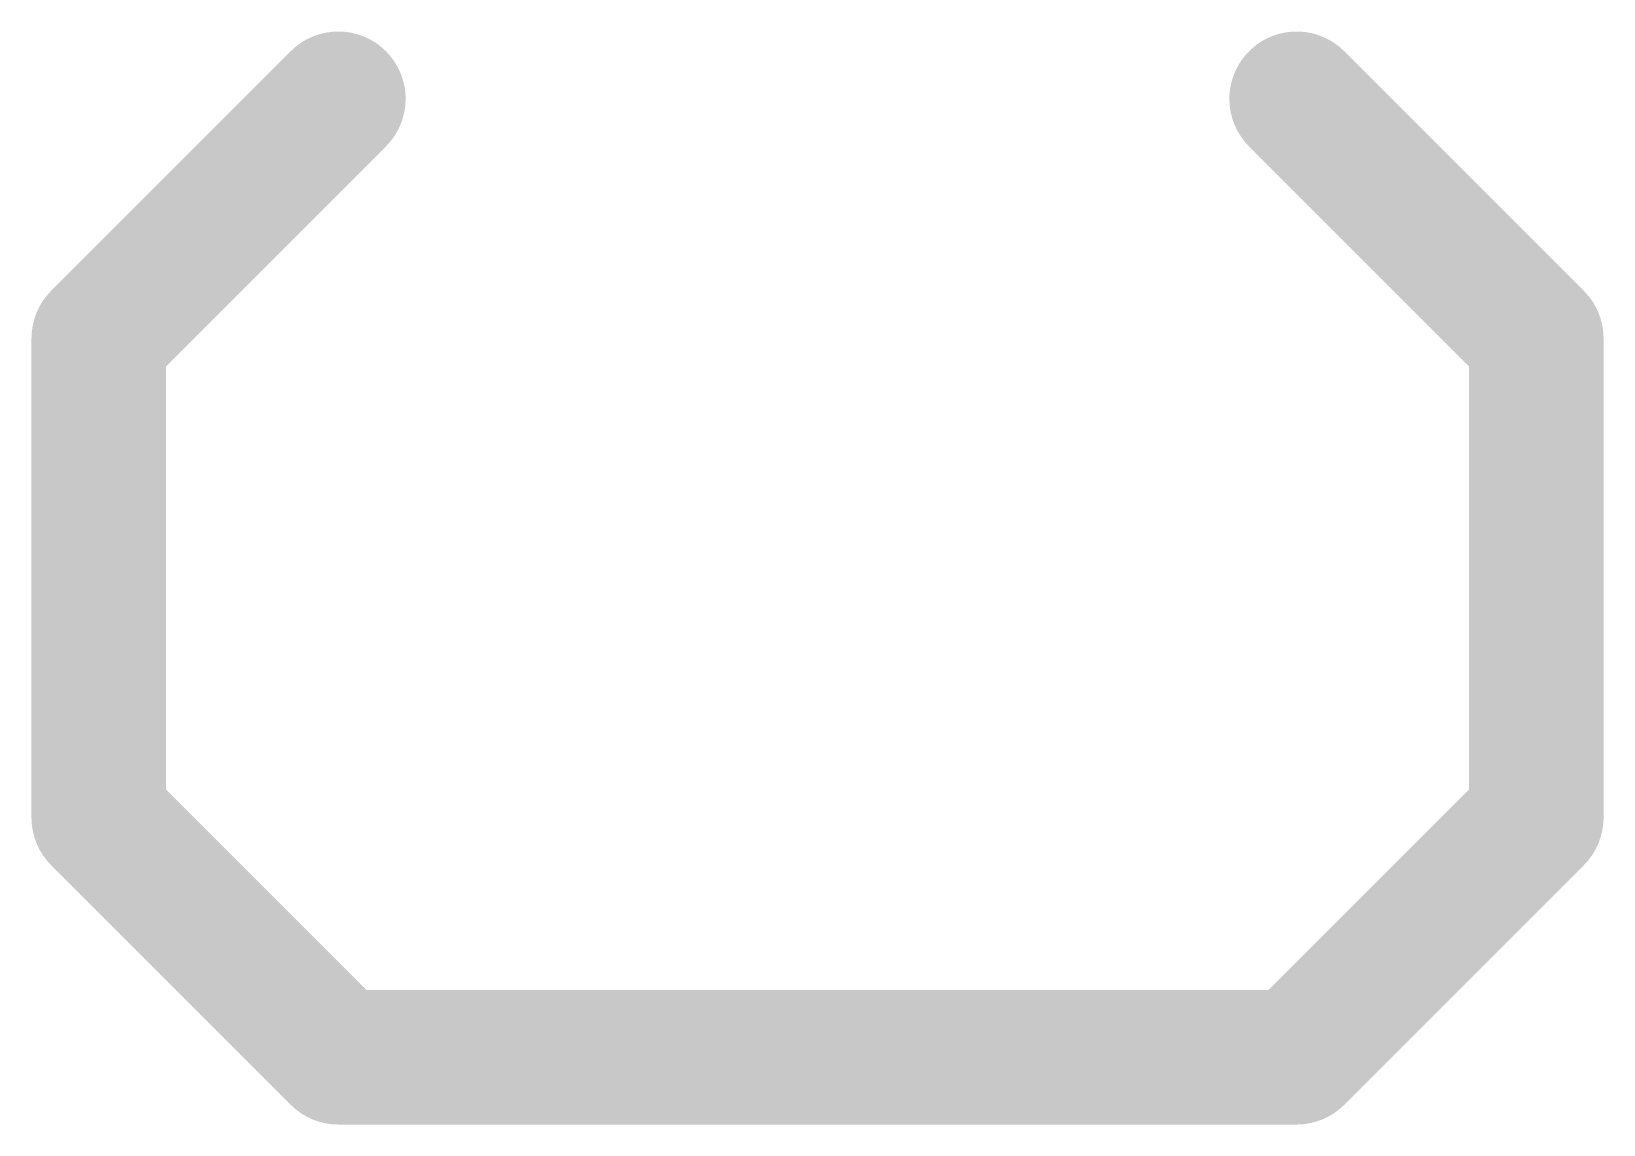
# Model space of a CAD drawing. Extents: x -252 to 307, y -160 to 272.
# Drawn here: x 153.161 to 154.94, y 36.294 to 37.531 of the extents above; entities that cross this region are included whole.
import ezdxf

# ---------------------------------------------------------------- set-up
doc = ezdxf.new("R2010")
doc.units = 0
doc.layers.add('96', color=251, linetype='CONTINUOUS')

msp = doc.modelspace()

# ---------------------------------------------------------------- linework, layer by layer
at = {"layer": '96', "const_width": 0.1524}
for points in [[(153.508, 37.4552), (153.2368, 37.184)], [(154.8638, 37.184), (154.5926, 37.4552)], [(153.2368, 37.184), (153.2368, 36.6417)], [(154.8638, 36.6417), (154.8638, 37.184)], [(153.2368, 36.6417), (153.508, 36.3705)], [(154.5926, 36.3705), (154.8638, 36.6417)], [(153.508, 36.3705), (154.5926, 36.3705)]]:
    msp.add_lwpolyline(points, dxfattribs=at)
at = {"layer": '96', "const_width": 0.0762}
for points in [[(153.5349, 37.4282, 1), (153.481, 37.4821)], [(154.6196, 37.4821, 1), (154.5657, 37.4282)], [(153.2749, 37.184, 1), (153.1987, 37.184)], [(153.2099, 37.2109, 1), (153.2638, 37.1571)], [(154.9019, 37.184, 1), (154.8257, 37.184)], [(154.8369, 37.1571, 1), (154.8907, 37.2109)], [(153.2638, 36.6686, 1), (153.2099, 36.6147)], [(154.8907, 36.6147, 1), (154.8369, 36.6686)], [(153.1987, 36.6417, 1), (153.2749, 36.6417)], [(154.8257, 36.6417, 1), (154.9019, 36.6417)], [(153.508, 36.4086, 1), (153.508, 36.3324)], [(154.5926, 36.3324, 1), (154.5926, 36.4086)], [(153.481, 36.3436, 1), (153.5349, 36.3975)], [(154.5657, 36.3975, 1), (154.6196, 36.3436)]]:
    msp.add_lwpolyline(points, format="xyb", dxfattribs=at)

doc.saveas('drawing.dxf')
